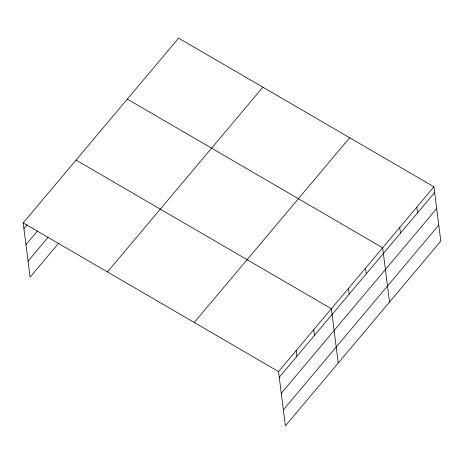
<?xml version="1.0" encoding="UTF-8"?>
<svg xmlns="http://www.w3.org/2000/svg" width="464" height="464" viewBox="0 0 464 464"><rect width="100%" height="100%" fill="white"/><g stroke="black" fill="none" stroke-linecap="round" stroke-linejoin="round"><path stroke-width="0.7" d="M58.795 243.026L30.061 277.194L23.2 222.894L178.611 38.135L433.939 186.806L440.8 241.106L285.389 425.865L278.533 371.565L433.939 186.806M23.919 228.601L27.167 224.744M25.949 244.638L37.532 230.857M28.031 261.157L47.966 237.464M107.457 271.956L262.868 87.197M194.271 322.503L349.682 137.75M279.253 377.273L434.664 192.514M281.277 393.304L436.688 208.551M283.365 409.828L438.776 225.069M127.322 99.105L382.655 247.776L389.516 302.076M76.038 160.074L331.371 308.746L338.233 363.045M23.2 222.894L278.533 371.565M416.846 207.13L417.565 212.837M399.753 227.453L400.473 233.16M365.562 268.099L366.282 273.806M348.464 288.422L349.189 294.13M313.757 329.689L314.476 335.391M296.142 350.627L296.867 356.335"/></g></svg>
